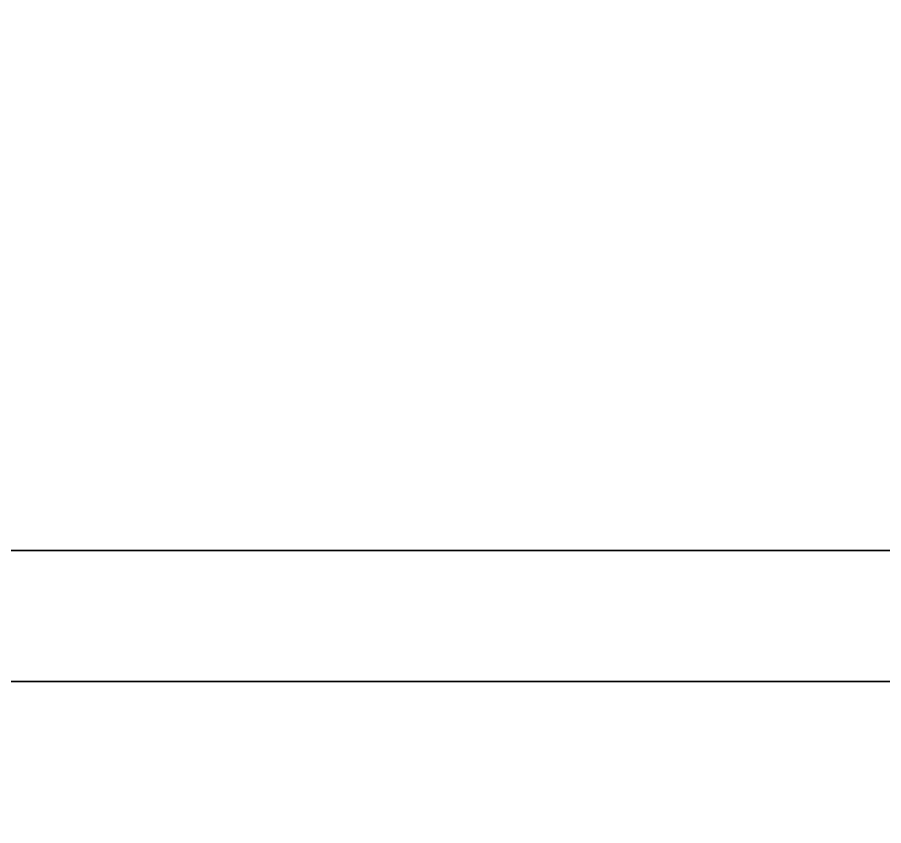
# Model space of a CAD drawing. Extents: x -147 to 1613, y -1063 to 1.
# Drawn here: x 1417.6 to 1453.6, y -864.43 to -830.85 of the extents above; entities that cross this region are included whole.
import ezdxf

# ---------------------------------------------------------------- set-up
doc = ezdxf.new("R2010")
doc.units = 0
doc.linetypes.add('NASCOSTA', pattern=[9.525, 6.35, -3.175])
doc.layers.add('IQ_200_2D', color=1, linetype='Continuous')
doc.layers.add('IQ_200_3D', color=1, linetype='Continuous')

msp = doc.modelspace()

# ---------------------------------------------------------------- linework, layer by layer
at = {"layer": 'IQ_200_2D', "color": 7, "linetype": 'NASCOSTA', "ltscale": 10}
msp.add_line((1599, -853), (1, -853), dxfattribs=at)

# ---------------------------------------------------------------- meshes
at = {"layer": 'IQ_200_3D'}
mesh = msp.add_polyface(dxfattribs=at)
corners = [(1, -70, 650), (1, -853, 650), (1599, -853, 650), (1599, -70, 650)]
mesh.append_faces([[corners[k] for k in face] for face in [(0, 1, 2, 3)]])
mesh = msp.add_polyface(dxfattribs=at)
corners = [(1599, -853, 200), (1, -853, 200), (1, -70, 200), (1599, -70, 200)]
mesh.append_faces([[corners[k] for k in face] for face in [(0, 1, 2, 3)]])
mesh = msp.add_polyface(dxfattribs=at)
corners = [(1, -853, 650), (1, -853, 200), (1599, -853, 200), (1599, -853, 650)]
mesh.append_faces([[corners[k] for k in face] for face in [(0, 1, 2, 3)]])
mesh = msp.add_polyface(dxfattribs=at)
corners = [(1599, -858.442, 200), (1328, -858.442, 200), (1328, -853, 200), (1599, -853, 200)]
mesh.append_faces([[corners[k] for k in face] for face in [(0, 1, 2, 3)]])
mesh = msp.add_polyface(dxfattribs=at)
corners = [(1599, -853, 200), (1328, -853, 200), (1328, -853, 629.527), (1599, -853, 629.527)]
mesh.append_faces([[corners[k] for k in face] for face in [(0, 1, 2, 3)]])
mesh = msp.add_polyface(dxfattribs=at)
corners = [(1599, -853, 629.527), (1328, -853, 629.527), (1328, -869.763, 640.994), (1599, -869.763, 640.994)]
mesh.append_faces([[corners[k] for k in face] for face in [(0, 1, 2, 3)]])
mesh = msp.add_polyface(dxfattribs=at)
corners = [(1599, -868.163, 204.796), (1328, -868.163, 204.796), (1328, -858.442, 200), (1599, -858.442, 200)]
mesh.append_faces([[corners[k] for k in face] for face in [(0, 1, 2, 3)]])

doc.saveas('drawing.dxf')
